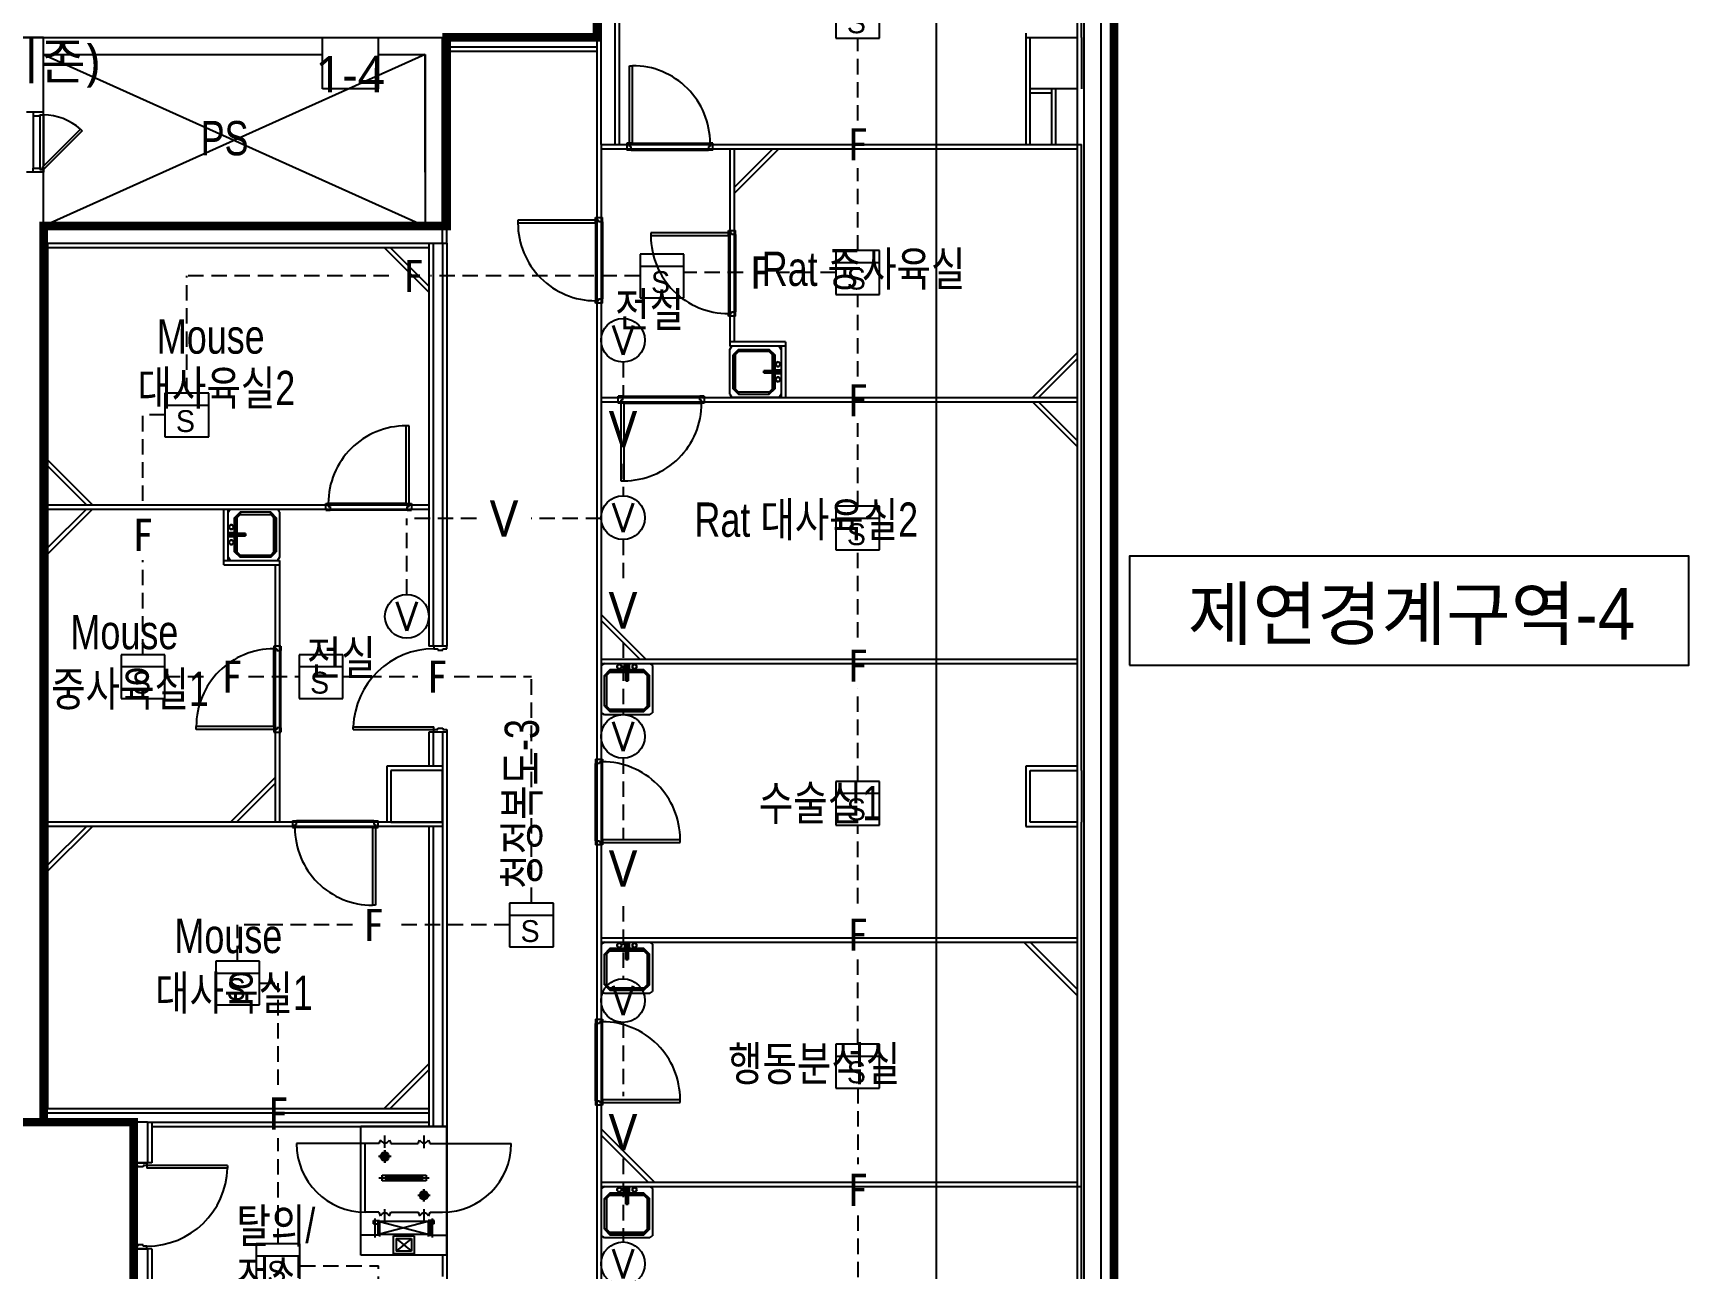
# Model space of a CAD drawing. Header units: millimetres. Extents: x 1710 to 94914, y 1329 to 63037.
# Drawn here: x 70659 to 89962, y 30083 to 44494 of the extents above; entities that cross this region are included whole.
import ezdxf
from ezdxf.enums import TextEntityAlignment as Align

# ---------------------------------------------------------------- set-up
doc = ezdxf.new("R2010")
doc.units = ezdxf.units.MM
doc.header["$LTSCALE"] = 120
doc.linetypes.add('HIDDENX2', pattern=[0.75, 0.5, -0.25])
for name, color, linetype in [('4구역', 131, 'Continuous'), ('6구역', 51, 'Continuous'), ('ARCH', 9, 'Continuous'), ('DET', 2, 'Continuous'), ('DET-S', 2, 'Continuous'), ('duct-si', 7, 'Continuous'), ('fire', 2, 'Continuous'), ('fire-l', 4, 'Continuous'), ('FIRE-NOTE', 7, 'Continuous'), ('STROBE', 1, 'Continuous'), ('동물실', 9, 'Continuous')]:
    doc.layers.add(name, color=color, linetype=linetype)
doc.styles.add('GHD', font='')
doc.styles.add('ghs', font='')
doc.styles.get("Standard").update_dxf_attribs({"font": 'SIMPLEX.shx'})
doc.styles.add('SUKWOO', font='malgun.ttf')
doc.styles.add('TT', font='')
doc.styles.add('돋움', font='')
doc.styles.get('GHD').set_extended_font_data('Dotum')
doc.styles.get('ghs').set_extended_font_data('Dotum')
doc.styles.get('TT').set_extended_font_data('Dotum')
doc.styles.get('돋움').set_extended_font_data('DotumChe')

# ---------------------------------------------------------------- blocks, each defined once
blk = doc.blocks.new('SINK')
at = {"layer": '동물실'}
for p, q in [((0, 262), (25, 300)), ((0, 262), (0, -262)), ((25, 300), (575, 300)), ((76, 198), (140, 262)), ((140, 262), (76, 198)), ((76, -198), (76, 198)), ((102, 198), (76, 198)), ((76, 198), (76, -198)), ((102, 198), (76, 198)), ((140, 236), (102, 198)), ((102, 198), (140, 236)), ((102, 198), (102, -198)), ((102, -198), (102, 198)), ((498, 262), (140, 262)), ((140, 262), (140, 236)), ((498, 262), (140, 262)), ((140, 236), (140, 262)), ((140, 236), (498, 236)), ((140, 236), (498, 236)), ((498, 262), (562, 198)), ((498, 236), (498, 262)), ((498, 262), (562, 198)), ((498, 236), (498, 262)), ((498, 236), (536, 198)), ((536, 198), (498, 236)), ((536, -198), (536, 198)), ((562, 198), (536, 198)), ((536, 198), (536, -198)), ((536, 198), (562, 198)), ((562, 198), (562, -198)), ((562, -198), (562, 198)), ((600, 262), (575, 300)), ((600, -262), (600, 262)), ((13, 89), (14, 96)), ((14, 96), (13, 89)), ((13, 89), (14, 96)), ((14, 96), (13, 89)), ((14, 82), (13, 89)), ((13, 89), (14, 82)), ((14, 82), (13, 89)), ((13, 89), (14, 82)), ((25, 13), (13, 25)), ((13, 25), (13, -25)), ((76, 25), (13, 25)), ((25, 13), (13, 25)), ((14, 96), (16, 102)), ((16, 102), (14, 96)), ((14, 96), (16, 102)), ((16, 102), (14, 96)), ((16, 76), (14, 82)), ((14, 82), (16, 76)), ((16, 76), (14, 82)), ((14, 82), (16, 76)), ((16, 102), (20, 107)), ((20, 107), (16, 102)), ((16, 102), (20, 107)), ((20, 107), (16, 102)), ((20, 71), (16, 76)), ((16, 76), (20, 71)), ((20, 71), (16, 76)), ((16, 76), (20, 71)), ((20, 107), (25, 111)), ((25, 111), (20, 107)), ((20, 107), (25, 111)), ((25, 111), (20, 107)), ((25, 67), (20, 71)), ((20, 71), (25, 67)), ((25, 67), (20, 71)), ((20, 71), (25, 67)), ((25, 111), (32, 114)), ((32, 114), (25, 111)), ((25, 111), (32, 114)), ((32, 114), (25, 111)), ((32, 64), (25, 67)), ((25, 67), (32, 64)), ((32, 64), (25, 67)), ((25, 67), (32, 64)), ((25, 13), (25, -13)), ((89, 13), (25, 13)), ((25, 13), (25, -13)), ((25, 13), (64, 13)), ((89, 13), (25, 13)), ((32, 114), (38, 115)), ((38, 115), (32, 114)), ((32, 114), (38, 115)), ((38, 115), (32, 114)), ((38, 64), (32, 64)), ((32, 64), (38, 64)), ((38, 64), (32, 64)), ((32, 64), (38, 64)), ((38, 115), (45, 114)), ((45, 114), (38, 115)), ((38, 115), (45, 114)), ((45, 114), (38, 115)), ((38, 64), (45, 64)), ((45, 64), (38, 64)), ((38, 64), (45, 64)), ((45, 64), (38, 64)), ((45, 114), (51, 111)), ((51, 111), (45, 114)), ((45, 114), (51, 111)), ((51, 111), (45, 114)), ((51, 67), (45, 64)), ((45, 64), (51, 67)), ((51, 67), (45, 64)), ((45, 64), (51, 67)), ((51, 111), (56, 107)), ((56, 107), (51, 111)), ((51, 111), (56, 107)), ((56, 107), (51, 111)), ((56, 71), (51, 67)), ((51, 67), (56, 71)), ((56, 71), (51, 67)), ((51, 67), (56, 71)), ((56, 107), (60, 102)), ((60, 102), (56, 107)), ((56, 107), (60, 102)), ((60, 102), (56, 107)), ((60, 76), (56, 71)), ((56, 71), (60, 76)), ((60, 76), (56, 71)), ((56, 71), (60, 76)), ((60, 102), (63, 96)), ((63, 96), (60, 102)), ((60, 102), (63, 96)), ((63, 96), (60, 102)), ((63, 82), (60, 76)), ((60, 76), (63, 82)), ((63, 82), (60, 76)), ((60, 76), (63, 82)), ((63, 96), (64, 89)), ((64, 89), (63, 96)), ((63, 96), (64, 89)), ((64, 89), (63, 96)), ((64, 89), (63, 82)), ((63, 82), (64, 89)), ((64, 89), (63, 82)), ((63, 82), (64, 89)), ((76, 25), (64, 13)), ((64, 13), (76, 25)), ((64, 13), (64, -13)), ((102, 13), (64, 13)), ((64, 13), (64, -13)), ((102, 13), (64, 13)), ((76, -25), (76, 25)), ((89, 13), (204, 13)), ((89, -13), (89, 13)), ((89, -13), (89, 13)), ((89, 13), (102, 13)), ((102, 13), (89, 13)), ((89, 13), (204, 13)), ((102, 13), (204, 13)), ((102, 13), (102, -13)), ((102, -13), (102, 13)), ((204, 13), (102, 13)), ((204, 13), (204, -13)), ((204, 13), (204, -13)), ((204, -13), (204, 13)), ((204, 13), (204, -13)), ((25, -13), (13, -25)), ((25, -13), (13, -25)), ((13, -25), (76, -25)), ((13, -89), (14, -82)), ((14, -82), (13, -89)), ((13, -89), (14, -82)), ((14, -82), (13, -89)), ((14, -96), (13, -89)), ((13, -89), (14, -96)), ((14, -96), (13, -89)), ((13, -89), (14, -96)), ((14, -82), (16, -76)), ((16, -76), (14, -82)), ((14, -82), (16, -76)), ((16, -76), (14, -82)), ((16, -102), (14, -96)), ((14, -96), (16, -102)), ((16, -102), (14, -96)), ((14, -96), (16, -102)), ((16, -76), (20, -71)), ((20, -71), (16, -76)), ((16, -76), (20, -71)), ((20, -71), (16, -76)), ((20, -107), (16, -102)), ((16, -102), (20, -107)), ((20, -107), (16, -102)), ((16, -102), (20, -107)), ((20, -71), (25, -67)), ((25, -67), (20, -71)), ((20, -71), (25, -67)), ((25, -67), (20, -71)), ((25, -111), (20, -107)), ((20, -107), (25, -111)), ((25, -111), (20, -107)), ((20, -107), (25, -111)), ((25, -13), (89, -13)), ((25, -13), (64, -13)), ((89, -13), (25, -13)), ((25, -67), (32, -64)), ((32, -64), (25, -67)), ((25, -67), (32, -64)), ((32, -64), (25, -67)), ((32, -114), (25, -111)), ((25, -111), (32, -114)), ((32, -114), (25, -111)), ((25, -111), (32, -114)), ((32, -64), (38, -64)), ((38, -64), (32, -64)), ((32, -64), (38, -64)), ((38, -64), (32, -64)), ((38, -115), (32, -114)), ((32, -114), (38, -115)), ((38, -115), (32, -114)), ((32, -114), (38, -115)), ((38, -64), (45, -64)), ((45, -64), (38, -64)), ((38, -64), (45, -64)), ((45, -64), (38, -64)), ((45, -114), (38, -115)), ((38, -115), (45, -114)), ((45, -114), (38, -115)), ((38, -115), (45, -114)), ((45, -64), (51, -67)), ((51, -67), (45, -64)), ((45, -64), (51, -67)), ((51, -67), (45, -64)), ((51, -111), (45, -114)), ((45, -114), (51, -111)), ((51, -111), (45, -114)), ((45, -114), (51, -111)), ((51, -67), (56, -71)), ((56, -71), (51, -67)), ((51, -67), (56, -71)), ((56, -71), (51, -67)), ((56, -107), (51, -111)), ((51, -111), (56, -107)), ((56, -107), (51, -111)), ((51, -111), (56, -107)), ((56, -71), (60, -76)), ((60, -76), (56, -71)), ((56, -71), (60, -76)), ((60, -76), (56, -71)), ((60, -102), (56, -107)), ((56, -107), (60, -102)), ((60, -102), (56, -107)), ((56, -107), (60, -102)), ((60, -76), (63, -82)), ((63, -82), (60, -76)), ((60, -76), (63, -82)), ((63, -82), (60, -76)), ((63, -96), (60, -102)), ((60, -102), (63, -96)), ((63, -96), (60, -102)), ((60, -102), (63, -96)), ((63, -82), (64, -89)), ((63, -82), (64, -89)), ((64, -89), (63, -82)), ((63, -82), (64, -89)), ((64, -89), (63, -96)), ((63, -96), (64, -89)), ((64, -89), (63, -96)), ((63, -96), (64, -89)), ((64, -13), (76, -25)), ((76, -25), (64, -13)), ((64, -13), (102, -13)), ((64, -13), (102, -13)), ((204, -13), (89, -13)), ((102, -13), (89, -13)), ((89, -13), (204, -13)), ((102, -13), (89, -13)), ((204, -13), (102, -13)), ((204, -13), (102, -13)), ((0, -262), (25, -300)), ((25, -300), (575, -300)), ((140, -262), (76, -198)), ((76, -198), (102, -198)), ((76, -198), (140, -262)), ((102, -198), (76, -198)), ((102, -198), (140, -236)), ((140, -236), (102, -198)), ((140, -236), (498, -236)), ((140, -262), (140, -236)), ((140, -236), (498, -236)), ((140, -262), (140, -236)), ((498, -262), (140, -262)), ((498, -262), (140, -262)), ((562, -198), (498, -262)), ((498, -236), (536, -198)), ((498, -262), (562, -198)), ((536, -198), (498, -236)), ((498, -236), (498, -262)), ((498, -236), (498, -262)), ((536, -198), (562, -198)), ((536, -198), (562, -198)), ((600, -262), (575, -300))]:
    blk.add_line(p, q, dxfattribs=at)
blk = doc.blocks.new('e-01')
at = {"layer": 'DET'}
for p, q in [((1.5, 1.5), (-1.5, 1.5)), ((-1.5, 1.5), (-1.5, -1.5)), ((1.5, -1.5), (1.5, 1.5)), ((1.5, 0.66), (-1.5, 0.66))]:
    blk.add_line(p, q, dxfattribs=at)
at = {"layer": 'DET-S'}
blk.add_line((-1.5, -1.5), (1.5, -1.5), dxfattribs=at)
at = {"layer": 'DET', "color": 1, "style": 'ghs'}
blk.add_text('S', height=1.5, dxfattribs=at).set_placement((-0.75, -1.17))
blk = doc.blocks.new('e-07')
at = {"layer": 'fire'}
blk.add_circle((0, 1.5), 1.5, dxfattribs=at)
at = {"layer": 'STROBE'}
blk.add_line((0, 3), (0, 2.99), dxfattribs=at)
at = {"layer": 'fire', "color": 1}
blk.add_text('V', height=2, dxfattribs=at).set_placement((0, 1.5), align=Align.MIDDLE)

msp = doc.modelspace()

# ---------------------------------------------------------------- linework, layer by layer
at = {"layer": '4구역', "linetype": 'Continuous', "const_width": 100, "elevation": 0}
msp.add_lwpolyline([(71831.3, 29294.2), (71831.3, 31794.2), (70781.3, 31794.2), (70781.4, 42244.3), (75481.3, 42244.3), (75481.3, 44444.2), (77231.3, 44444.2), (77231.3, 46188.7), (83261.3, 46185.5), (83261.3, 24554.2), (73231.3, 24554.2)], dxfattribs=at)
at = {"layer": '6구역', "linetype": 'Continuous', "const_width": 100, "elevation": 0}
msp.add_lwpolyline([(50928.6, 27153), (53956.4, 27051.3), (56193.4, 27186.9), (57667.4, 27375.3), (59631.3, 27751.8), (59631.3, 21444.2), (62781.3, 21444.2), (62781.3, 24501.6), (66881.3, 24501.6), (66881.3, 29294.2), (71831.3, 29294.2), (71831.3, 31794.2), (66581.3, 31794.2), (66581.3, 39394.2), (62781.3, 39394.2), (62781.3, 44444), (60281.3, 44444), (60281.3, 31994.2), (50381.3, 31994.2)], dxfattribs=at)
at = {"layer": 'ARCH', "color": 9}
for p, q in [((81189.9, 6503.9, 0), (81189.9, 52274.2, 0)), ((83111.3, 9094.1, 0), (83111.3, 52124.2, 0)), ((83261.3, 6503.9, 0), (83261.3, 52274.2, 0)), ((83261.3, 6503.9, 0), (83261.3, 52274.2, 0)), ((82911.3, 24554.2, 0), (82911.3, 51924.2, 0)), ((82831.3, 51244.2, 0), (82831.3, 43144.2, 0)), ((82881.3, 44444.2, 0), (82881.3, 51294.2, 0)), ((77231.3, 46294.2, 0), (77231.3, 44284.2, 0)), ((77281.3, 43194.2, 0), (77281.3, 46294.2, 0)), ((77441.3, 46294.2, 0), (77441.3, 43194.2, 0)), ((77491.3, 46134.2, 0), (77491.3, 43194.2, 0)), ((62431.3, 44444.1, 0), (72806.3, 44444.1, 0)), ((70781.3, 44444.2, 0), (65681.3, 44444.2, 0)), ((70781.3, 31794.2, 0), (70781.3, 44444.2, 0)), ((70781.3, 44444.1, 0), (74031.3, 44444.1, 0)), ((70781.3, 44444.1, 0), (74031.3, 44444.1, 0)), ((74031.3, 44444.2, 0), (74681.3, 44444.2, 0)), ((74031.3, 43844.2, 0), (74031.3, 44444.2, 0)), ((74031.3, 44444.2, 0), (74681.3, 44444.2, 0)), ((74031.3, 43844.2, 0), (74031.3, 44444.2, 0)), ((74681.3, 44444.2, 0), (75431.3, 44444.2, 0)), ((74681.3, 44444.2, 0), (75431.3, 44444.2, 0)), ((74681.3, 44444.2, 0), (74681.3, 43844.2, 0)), ((74681.3, 44444.2, 0), (74681.3, 43844.2, 0)), ((75431.3, 44444.2, 0), (75431.3, 44444.2, 0)), ((75431.3, 42044.2, 0), (75431.3, 44444.2, 0)), ((75481.3, 42044.2, 0), (75481.3, 44494.2, 0)), ((75481.3, 44444.2, 0), (77231.3, 44444.2, 0)), ((82231.3, 44494.2, 0), (82231.3, 43194.2, 0)), ((82231.3, 44444.2, 0), (82831.3, 44444.2, 0)), ((82281.3, 43194.2, 0), (82281.3, 44444.2, 0)), ((82281.3, 44444.2, 0), (82831.3, 44444.2, 0)), ((82281.3, 43844.2, 0), (82281.3, 44444.2, 0)), ((82281.3, 44444.2, 0), (82831.3, 44444.2, 0)), ((82281.3, 43844.2, 0), (82281.3, 44444.2, 0)), ((82881.3, 44444.2, 0), (82881.3, 43844.2, 0)), ((82881.3, 44444.2, 0), (82881.3, 43844.2, 0)), ((70781.3, 44244.1, 0), (74031.3, 44244.1, 0)), ((70781.3, 44244.1, 0), (74031.3, 44244.1, 0)), ((70781.4, 44244.2, 0), (75231.4, 42244.3, 0)), ((75231.5, 44244.2, 0), (70781.4, 42244.3, 0)), ((70781.4, 44244.2, 0), (75231.4, 42244.3, 0)), ((75231.5, 44244.2, 0), (70781.4, 42244.3, 0)), ((74681.3, 44244.2, 0), (75231.3, 44244.2, 0)), ((74681.3, 44244.2, 0), (75231.3, 44244.2, 0)), ((75231.2, 42872.9, 0), (75231.2, 44244.2, 0)), ((75231.2, 42872.9, 0), (75231.2, 44244.2, 0)), ((75231.3, 44244.2, 0), (75231.3, 42244.2, 0)), ((75481.3, 44334.2, 0), (77231.3, 44334.2, 0)), ((75481.3, 44284.2, 0), (77231.3, 44284.2, 0)), ((77231.3, 44284.2, 0), (77231.3, 27794.2, 0)), ((77610.7, 43209.2, 0), (77610.7, 44114.5, 0)), ((77610.7, 44114.5, 0), (77646, 44114.5, 0)), ((77646, 43209.2, 0), (77646, 44114.5, 0)), ((74681.3, 43844.2, 0), (74031.3, 43844.2, 0)), ((74681.3, 43844.2, 0), (74031.3, 43844.2, 0)), ((82831.3, 43844.2, 0), (82281.3, 43844.2, 0)), ((82831.3, 43844.2, 0), (82281.3, 43844.2, 0)), ((82581.3, 43844.2, 0), (82281.3, 43844.2, 0)), ((82531.3, 43844.2, 0), (82531.3, 43194.2, 0)), ((82581.3, 43194.2, 0), (82581.3, 43844.2, 0)), ((82531.3, 43794.2, 0), (82281.3, 43794.2, 0)), ((70781.2, 43572.9, 0), (70581.2, 43572.9, 0)), ((70781.3, 43572.9, 0), (70581.2, 43572.9, 0)), ((70781.3, 43572.9, 0), (70661.3, 43572.9, 0)), ((70661.3, 43572.9, 0), (70661.3, 43527.9, 0)), ((70781.3, 43572.9, 0), (70661.3, 43572.9, 0)), ((70661.3, 43572.9, 0), (70661.3, 43527.9, 0)), ((70661.3, 43527.9, 0), (70661.3, 42917.9, 0)), ((70661.3, 43527.9, 0), (70736.3, 43527.9, 0)), ((70661.3, 43527.9, 0), (70661.3, 42917.9, 0)), ((70661.3, 43527.9, 0), (70736.3, 43527.9, 0)), ((70736.3, 43527.9, 0), (70736.3, 43542.9, 0)), ((70736.3, 43542.9, 0), (70781.3, 43542.9, 0)), ((70736.3, 43527.9, 0), (70736.3, 43542.9, 0)), ((70736.3, 43542.9, 0), (70781.3, 43542.9, 0)), ((70736.3, 43527.9, 0), (70736.3, 42917.9, 0)), ((70736.3, 43527.9, 0), (70736.3, 42917.9, 0)), ((70781.3, 43542.9, 0), (70781.3, 43572.9, 0)), ((70781.3, 43542.9, 0), (70781.3, 43572.9, 0)), ((70781.3, 43542.9, 0), (70781.3, 42945.5, 0)), ((70781.3, 43542.9, 0), (70781.3, 42945.5, 0)), ((71210.7, 43375.8, 0), (70760, 42924.2, 0)), ((71210.7, 43375.8, 0), (70760, 42924.2, 0)), ((71232, 43354.6, 0), (70781.3, 42902.9, 0)), ((71232, 43354.6, 0), (70781.3, 42902.9, 0)), ((71210.7, 43375.8, 0), (71232, 43354.6, 0)), ((71210.7, 43375.8, 0), (71232, 43354.6, 0)), ((77281.3, 43194.2, 0), (77281.3, 27794.2, 0)), ((77281.3, 43194.2, 0), (82881.3, 43194.2, 0)), ((77281.3, 43144.2, 0), (82831.3, 43144.2, 0)), ((77610.7, 43209.2, 0), (77581.3, 43209.2, 0)), ((77581.3, 43209.2, 0), (77581.3, 43129.2, 0)), ((77581.3, 43194.2, 0), (77581.3, 43144.2, 0)), ((77581.3, 43194.2, 0), (77581.3, 43144.2, 0)), ((77631.2, 43129.2, 0), (77581.3, 43129.2, 0)), ((77610.7, 43173.3, 0), (77610.7, 43209.2, 0)), ((77646, 43209.2, 0), (77610.7, 43209.2, 0)), ((77631.2, 43173.3, 0), (77610.7, 43173.3, 0)), ((77631.2, 43129.2, 0), (77631.2, 43173.3, 0)), ((77631.2, 43129.2, 0), (78531.5, 43129.2, 0)), ((77646, 43209.2, 0), (78552, 43209.2, 0)), ((78531.5, 43173.3, 0), (78531.5, 43129.2, 0)), ((78552, 43173.3, 0), (78531.5, 43173.3, 0)), ((78552, 43173.3, 0), (78531.5, 43173.3, 0)), ((78581.3, 43129.2, 0), (78531.5, 43129.2, 0)), ((78552, 43209.2, 0), (78552, 43173.3, 0)), ((78581.3, 43209.2, 0), (78552, 43209.2, 0)), ((78581.3, 43129.2, 0), (78581.3, 43209.2, 0)), ((78581.3, 43144.2, 0), (78581.3, 43194.2, 0)), ((78781.3, 43144.2, 0), (78781.3, 40844.2, 0)), ((78831.3, 43144.2, 0), (78831.3, 40894.2, 0)), ((79281.3, 43144.2, 0), (78831.3, 42694.2, 0)), ((79352.1, 43144.2, 0), (78831.3, 42623.5, 0)), ((82831.3, 43144.2, 0), (82831.3, 35294.2, 0)), ((82881.3, 35894.2, 0), (82881.3, 43194.2, 0)), ((70781.2, 42872.9, 0), (70581.2, 42872.9, 0)), ((70781.3, 42872.9, 0), (70581.2, 42872.9, 0)), ((70661.3, 42872.9, 0), (70661.3, 42917.9, 0)), ((70661.3, 42917.9, 0), (70736.3, 42917.9, 0)), ((70661.3, 42872.9, 0), (70661.3, 42917.9, 0)), ((70661.3, 42917.9, 0), (70736.3, 42917.9, 0)), ((70781.3, 42872.9, 0), (70661.3, 42872.9, 0)), ((70781.3, 42872.9, 0), (70661.3, 42872.9, 0)), ((70736.3, 42917.9, 0), (70736.3, 42902.9, 0)), ((70736.3, 42917.9, 0), (70736.3, 42902.9, 0)), ((70736.3, 42902.9, 0), (70781.3, 42902.9, 0)), ((70736.3, 42902.9, 0), (70781.3, 42902.9, 0)), ((70781.3, 42902.9, 0), (70760, 42924.2, 0)), ((70781.3, 42902.9, 0), (70760, 42924.2, 0)), ((70781.3, 42902.9, 0), (70781.3, 42872.9, 0)), ((70781.3, 42902.9, 0), (70781.3, 42872.9, 0)), ((77216.3, 42314.8, 0), (76311.1, 42314.8, 0)), ((76311.1, 42314.8, 0), (76311.1, 42279.6, 0)), ((77216.3, 42279.6, 0), (76311.1, 42279.6, 0)), ((77216.3, 42314.8, 0), (77216.3, 42344.2, 0)), ((77216.3, 42344.2, 0), (77296.3, 42344.2, 0)), ((77252.2, 42314.8, 0), (77216.3, 42314.8, 0)), ((77216.3, 42279.6, 0), (77216.3, 42314.8, 0)), ((77216.3, 42279.6, 0), (77216.3, 41373.6, 0)), ((77231.3, 42344.2, 0), (77281.3, 42344.2, 0)), ((77231.3, 42344.2, 0), (77281.3, 42344.2, 0)), ((77252.2, 42294.3, 0), (77252.2, 42314.8, 0)), ((77296.3, 42294.3, 0), (77252.2, 42294.3, 0)), ((77296.3, 42294.3, 0), (77296.3, 42344.2, 0)), ((77296.3, 42294.3, 0), (77296.3, 41394.1, 0)), ((70781.3, 42244.2, 0), (75231.3, 42244.2, 0)), ((70781.3, 42244.2, 0), (75231.3, 42244.2, 0)), ((78766.3, 42164.8, 0), (77861.1, 42164.8, 0)), ((77861.1, 42164.8, 0), (77861.1, 42129.6, 0)), ((78766.3, 42129.6, 0), (77861.1, 42129.6, 0)), ((78766.3, 42164.8, 0), (78766.3, 42194.2, 0)), ((78766.3, 42194.2, 0), (78846.3, 42194.2, 0)), ((78802.2, 42164.8, 0), (78766.3, 42164.8, 0)), ((78766.3, 42129.6, 0), (78766.3, 42164.8, 0)), ((78766.3, 42129.6, 0), (78766.3, 41223.6, 0)), ((78781.3, 42194.2, 0), (78831.3, 42194.2, 0)), ((78781.3, 42194.2, 0), (78831.3, 42194.2, 0)), ((78802.2, 42144.3, 0), (78802.2, 42164.8, 0)), ((78846.3, 42144.3, 0), (78802.2, 42144.3, 0)), ((78846.3, 42144.3, 0), (78846.3, 42194.2, 0)), ((78846.3, 42144.3, 0), (78846.3, 41244.1, 0)), ((70781.3, 42044.2, 0), (75431.3, 42044.2, 0)), ((70781.3, 42044.2, 0), (75431.3, 42044.2, 0)), ((70781.3, 31794.2, 0), (70781.3, 42044.2, 0)), ((70831.3, 31954.2, 0), (70831.3, 42044.2, 0)), ((70831.3, 42044.2, 0), (75431.3, 42044.2, 0)), ((70831.3, 41994.2, 0), (75271.3, 41994.2, 0)), ((74750.6, 41994.2, 0), (75271.3, 41473.5, 0)), ((74821.3, 41994.2, 0), (75271.3, 41544.2, 0)), ((75271.3, 42044.2, 0), (75271.3, 37344.2, 0)), ((75271.3, 42044.2, 0), (75481.3, 42044.2, 0)), ((75321.3, 42044.2, 0), (75321.3, 37344.2, 0)), ((75431.3, 42044.2, 0), (75431.3, 37344.2, 0)), ((75481.3, 42044.2, 0), (75481.3, 37344.2, 0)), ((77216.3, 41373.6, 0), (77252.2, 41373.6, 0)), ((77216.3, 41344.2, 0), (77216.3, 41373.6, 0)), ((77296.3, 41344.2, 0), (77216.3, 41344.2, 0)), ((77281.3, 41344.2, 0), (77231.3, 41344.2, 0)), ((77252.2, 41394.1, 0), (77296.3, 41394.1, 0)), ((77252.2, 41373.6, 0), (77252.2, 41394.1, 0)), ((77252.2, 41373.6, 0), (77252.2, 41394.1, 0)), ((77296.3, 41344.2, 0), (77296.3, 41394.1, 0)), ((78766.3, 41223.6, 0), (78802.2, 41223.6, 0)), ((78766.3, 41194.2, 0), (78766.3, 41223.6, 0)), ((78846.3, 41194.2, 0), (78766.3, 41194.2, 0)), ((78831.3, 41194.2, 0), (78781.3, 41194.2, 0)), ((78802.2, 41244.1, 0), (78846.3, 41244.1, 0)), ((78802.2, 41223.6, 0), (78802.2, 41244.1, 0)), ((78802.2, 41223.6, 0), (78802.2, 41244.1, 0)), ((78846.3, 41194.2, 0), (78846.3, 41244.1, 0)), ((79431.3, 40894.2, 0), (78781.3, 40894.2, 0)), ((79431.3, 40844.2, 0), (78781.3, 40844.2, 0)), ((79381.3, 40844.2, 0), (79381.3, 40244.2, 0)), ((79431.3, 40894.2, 0), (79431.3, 40244.2, 0)), ((82310.6, 40244.2, 0), (82831.3, 40764.9, 0)), ((82381.3, 40244.2, 0), (82831.3, 40694.2, 0)), ((77281.3, 40244.2, 0), (82831.3, 40244.2, 0)), ((77281.3, 40194.2, 0), (82831.3, 40194.2, 0)), ((77481.3, 40179.2, 0), (77481.3, 40259.2, 0)), ((77531.2, 40259.2, 0), (77481.3, 40259.2, 0)), ((77481.3, 40194.2, 0), (77481.3, 40244.2, 0)), ((77481.3, 40194.2, 0), (77481.3, 40244.2, 0)), ((77510.7, 40179.2, 0), (77481.3, 40179.2, 0)), ((77510.7, 40215.1, 0), (77510.7, 40179.2, 0)), ((77531.2, 40215.1, 0), (77510.7, 40215.1, 0)), ((77510.7, 40179.2, 0), (77510.7, 39274, 0)), ((77546, 40179.2, 0), (77510.7, 40179.2, 0)), ((77531.2, 40259.2, 0), (77531.2, 40215.1, 0)), ((77531.2, 40259.2, 0), (78431.5, 40259.2, 0)), ((77546, 40179.2, 0), (77546, 39274, 0)), ((77546, 40179.2, 0), (78452, 40179.2, 0)), ((78431.5, 40215.1, 0), (78431.5, 40259.2, 0)), ((78481.3, 40259.2, 0), (78431.5, 40259.2, 0)), ((78452, 40215.1, 0), (78431.5, 40215.1, 0)), ((78452, 40215.1, 0), (78431.5, 40215.1, 0)), ((78452, 40179.2, 0), (78452, 40215.1, 0)), ((78481.3, 40179.2, 0), (78452, 40179.2, 0)), ((78481.3, 40259.2, 0), (78481.3, 40179.2, 0)), ((78481.3, 40244.2, 0), (78481.3, 40194.2, 0)), ((82310.6, 40194.2, 0), (82831.3, 39673.5, 0)), ((82381.3, 40194.2, 0), (82831.3, 39744.2, 0)), ((75006.7, 39009.2, 0), (75006.7, 39914.5, 0)), ((75042, 39914.5, 0), (75006.7, 39914.5, 0)), ((75042, 39009.2, 0), (75042, 39914.5, 0)), ((71352.1, 38994.2, 0), (70831.3, 39514.9, 0)), ((71281.3, 38994.2, 0), (70831.3, 39444.2, 0)), ((77510.7, 39274, 0), (77546, 39274, 0)), ((70831.3, 38994.2, 0), (75271.3, 38994.2, 0)), ((74071.3, 39009.2, 0), (74100.7, 39009.2, 0)), ((74071.3, 38929.2, 0), (74071.3, 39009.2, 0)), ((74071.3, 38944.2, 0), (74071.3, 38994.2, 0)), ((74100.7, 39009.2, 0), (74100.7, 38973.3, 0)), ((75006.7, 39009.2, 0), (74100.7, 39009.2, 0)), ((75006.7, 39009.2, 0), (75042, 39009.2, 0)), ((75042, 39009.2, 0), (75071.3, 39009.2, 0)), ((75042, 38973.3, 0), (75042, 39009.2, 0)), ((75071.3, 39009.2, 0), (75071.3, 38929.2, 0)), ((75071.3, 38994.2, 0), (75071.3, 38944.2, 0)), ((75071.3, 38994.2, 0), (75071.3, 38944.2, 0)), ((70831.3, 38944.2, 0), (75271.3, 38944.2, 0)), ((71281.3, 38944.2, 0), (70831.3, 38494.2, 0)), ((71352.1, 38944.2, 0), (70831.3, 38423.5, 0)), ((72881.3, 38294.2, 0), (72881.3, 38944.2, 0)), ((72931.3, 38344.2, 0), (72931.3, 38944.2, 0)), ((74071.3, 38929.2, 0), (74121.2, 38929.2, 0)), ((74100.7, 38973.3, 0), (74121.2, 38973.3, 0)), ((74100.7, 38973.3, 0), (74121.2, 38973.3, 0)), ((74121.2, 38973.3, 0), (74121.2, 38929.2, 0)), ((75021.5, 38929.2, 0), (74121.2, 38929.2, 0)), ((75021.5, 38973.3, 0), (75042, 38973.3, 0)), ((75021.5, 38929.2, 0), (75021.5, 38973.3, 0)), ((75021.5, 38929.2, 0), (75071.3, 38929.2, 0)), ((72881.3, 38344.2, 0), (73531.3, 38344.2, 0)), ((72881.3, 38294.2, 0), (73531.3, 38294.2, 0)), ((73481.3, 38294.2, 0), (73481.3, 35294.2, 0)), ((73531.3, 38344.2, 0), (73531.3, 35294.2, 0)), ((77802.1, 37194.2, 0), (77281.3, 37714.9, 0)), ((77731.3, 37194.2, 0), (77281.3, 37644.2, 0)), ((73466.3, 37344.2, 0), (73466.3, 37314.8, 0)), ((73546.3, 37344.2, 0), (73466.3, 37344.2, 0)), ((73466.3, 37314.8, 0), (73502.2, 37314.8, 0)), ((73466.3, 36408.8, 0), (73466.3, 37314.8, 0)), ((73531.3, 37344.2, 0), (73481.3, 37344.2, 0)), ((73502.2, 37314.8, 0), (73502.2, 37294.3, 0)), ((73502.2, 37314.8, 0), (73502.2, 37294.3, 0)), ((73502.2, 37294.3, 0), (73546.3, 37294.3, 0)), ((73546.3, 37344.2, 0), (73546.3, 37294.3, 0)), ((73546.3, 36394.1, 0), (73546.3, 37294.3, 0)), ((75481.3, 37344.2, 0), (75271.3, 37344.2, 0)), ((75481.3, 37344.2, 0), (75326.3, 37344.2, 0)), ((75331.3, 37344.2, 0), (75331.3, 37314.2, 0)), ((75331.3, 37314.2, 0), (75376.3, 37314.2, 0)), ((75376.3, 37314.2, 0), (75376.3, 37299.2, 0)), ((75376.3, 37299.2, 0), (75436.3, 37299.2, 0)), ((75436.3, 37299.2, 0), (75436.3, 37314.2, 0)), ((75436.3, 37314.2, 0), (75481.3, 37314.2, 0)), ((75481.3, 37314.2, 0), (75481.3, 37344.2, 0)), ((77281.3, 37194.2, 0), (82831.3, 37194.2, 0)), ((77281.3, 37144.2, 0), (82831.3, 37144.2, 0)), ((73466.3, 36408.8, 0), (72561.1, 36408.8, 0)), ((72561.1, 36373.6, 0), (72561.1, 36408.8, 0)), ((73466.3, 36373.6, 0), (72561.1, 36373.6, 0)), ((73466.3, 36408.8, 0), (73466.3, 36373.6, 0)), ((73466.3, 36373.6, 0), (73466.3, 36344.2, 0)), ((73502.2, 36373.6, 0), (73466.3, 36373.6, 0)), ((73466.3, 36344.2, 0), (73546.3, 36344.2, 0)), ((73481.3, 36344.2, 0), (73531.3, 36344.2, 0)), ((73481.3, 36344.2, 0), (73531.3, 36344.2, 0)), ((73502.2, 36394.1, 0), (73502.2, 36373.6, 0)), ((73546.3, 36394.1, 0), (73502.2, 36394.1, 0)), ((73546.3, 36394.1, 0), (73546.3, 36344.2, 0)), ((74391.3, 36404.2, 0), (75331.3, 36404.2, 0)), ((74391.3, 36374.2, 0), (74391.3, 36404.2, 0)), ((74391.3, 36374.2, 0), (75331.3, 36374.2, 0)), ((75271.3, 36344.2, 0), (75271.3, 35944.2, 0)), ((75481.3, 36344.2, 0), (75271.3, 36344.2, 0)), ((75321.3, 36344.2, 0), (75321.3, 35944.2, 0)), ((75486.3, 36344.2, 0), (75326.3, 36344.2, 0)), ((75331.3, 36374.2, 0), (75331.3, 36404.2, 0)), ((75331.3, 36344.2, 0), (75331.3, 36374.2, 0)), ((75331.3, 36374.2, 0), (75376.3, 36374.2, 0)), ((75376.3, 36374.2, 0), (75376.3, 36389.2, 0)), ((75376.3, 36389.2, 0), (75436.3, 36389.2, 0)), ((75431.3, 36344.2, 0), (75431.3, 31744.2, 0)), ((75436.3, 36389.2, 0), (75436.3, 36374.2, 0)), ((75436.3, 36374.2, 0), (75481.3, 36374.2, 0)), ((75481.3, 36374.2, 0), (75481.3, 36344.2, 0)), ((75481.3, 36344.2, 0), (75481.3, 31744.2, 0)), ((75431.3, 35944.2, 0), (74781.3, 35944.2, 0)), ((74781.3, 35944.2, 0), (74781.3, 35294.2, 0)), ((77216.3, 36026.6, 0), (77296.3, 36026.6, 0)), ((77216.3, 36026.6, 0), (77216.3, 35976.7, 0)), ((77260.5, 35976.7, 0), (77216.3, 35976.7, 0)), ((77216.3, 35076.5, 0), (77216.3, 35976.7, 0)), ((77231.3, 36026.6, 0), (77281.3, 36026.6, 0)), ((77260.5, 35997.2, 0), (77260.5, 35976.7, 0)), ((77296.3, 35997.2, 0), (77260.5, 35997.2, 0)), ((77260.5, 35997.2, 0), (77260.5, 35976.7, 0)), ((77296.3, 36026.6, 0), (77296.3, 35997.2, 0)), ((77296.3, 35091.2, 0), (77296.3, 35997.2, 0)), ((82831.3, 35944.2, 0), (82231.3, 35944.2, 0)), ((82231.3, 35944.2, 0), (82231.3, 35244.2, 0)), ((72960.6, 35294.2, 0), (73481.3, 35814.9, 0)), ((73031.3, 35294.2, 0), (73481.3, 35744.2, 0)), ((75431.3, 35894.2, 0), (74831.3, 35894.2, 0)), ((74831.3, 35894.2, 0), (74831.3, 35294.2, 0)), ((75431.3, 35894.2, 0), (74831.3, 35894.2, 0)), ((74831.3, 35894.2, 0), (74831.3, 35294.2, 0)), ((75431.3, 35894.2, 0), (75431.3, 35294.2, 0)), ((75431.3, 35294.2, 0), (75431.3, 35894.2, 0)), ((82281.3, 35894.2, 0), (82831.3, 35894.2, 0)), ((82281.3, 35294.2, 0), (82281.3, 35894.2, 0)), ((82281.3, 35894.2, 0), (82831.3, 35894.2, 0)), ((82281.3, 35294.2, 0), (82281.3, 35894.2, 0)), ((82281.3, 35894.2, 0), (82831.3, 35894.2, 0)), ((82281.3, 35294.2, 0), (82281.3, 35894.2, 0)), ((82881.3, 35894.2, 0), (82881.3, 35294.2, 0)), ((82881.3, 35894.2, 0), (82881.3, 35294.2, 0)), ((75431.3, 35294.2, 0), (70831.3, 35294.2, 0)), ((75431.3, 35244.2, 0), (70831.3, 35244.2, 0)), ((71281.3, 35244.2, 0), (70831.3, 34794.2, 0)), ((71352.1, 35244.2, 0), (70831.3, 34723.4, 0)), ((73681.3, 35309.2, 0), (73681.3, 35229.2, 0)), ((73681.3, 35309.2, 0), (73731.2, 35309.2, 0)), ((73681.3, 35294.2, 0), (73681.3, 35244.2, 0)), ((73681.3, 35229.2, 0), (73710.7, 35229.2, 0)), ((73710.7, 35265, 0), (73731.2, 35265, 0)), ((73710.7, 35229.2, 0), (73710.7, 35265, 0)), ((73710.7, 35265, 0), (73731.2, 35265, 0)), ((74616.7, 35229.2, 0), (73710.7, 35229.2, 0)), ((73731.2, 35265, 0), (73731.2, 35309.2, 0)), ((74631.5, 35309.2, 0), (73731.2, 35309.2, 0)), ((74616.7, 35229.2, 0), (74616.7, 34323.9, 0)), ((74616.7, 35229.2, 0), (74652, 35229.2, 0)), ((74631.5, 35309.2, 0), (74631.5, 35265, 0)), ((74631.5, 35309.2, 0), (74681.3, 35309.2, 0)), ((74631.5, 35265, 0), (74652, 35265, 0)), ((74652, 35265, 0), (74652, 35229.2, 0)), ((74652, 35229.2, 0), (74681.3, 35229.2, 0)), ((74652, 35229.2, 0), (74652, 34323.9, 0)), ((74681.3, 35229.2, 0), (74681.3, 35309.2, 0)), ((74681.3, 35244.2, 0), (74681.3, 35294.2, 0)), ((74681.3, 35244.2, 0), (74681.3, 35294.2, 0)), ((74831.3, 35294.2, 0), (75431.3, 35294.2, 0)), ((75271.3, 35244.2, 0), (75271.3, 31744.2, 0)), ((75321.3, 35244.2, 0), (75321.3, 31744.2, 0)), ((82231.3, 35244.2, 0), (82831.3, 35244.2, 0)), ((82831.3, 35294.2, 0), (82281.3, 35294.2, 0)), ((82831.3, 35294.2, 0), (82281.3, 35294.2, 0)), ((82831.3, 35294.2, 0), (82281.3, 35294.2, 0)), ((82831.3, 35294.2, 0), (82831.3, 28694.2, 0)), ((82881.3, 29294.2, 0), (82881.3, 35294.2, 0)), ((77216.3, 35076.5, 0), (77260.5, 35076.5, 0)), ((77216.3, 35076.5, 0), (77216.3, 35026.6, 0)), ((77296.3, 35026.6, 0), (77216.3, 35026.6, 0)), ((77281.3, 35026.6, 0), (77231.3, 35026.6, 0)), ((77281.3, 35026.6, 0), (77231.3, 35026.6, 0)), ((77260.5, 35076.5, 0), (77260.5, 35056, 0)), ((77260.5, 35056, 0), (77296.3, 35056, 0)), ((77296.3, 35091.2, 0), (78201.6, 35091.2, 0)), ((77296.3, 35091.2, 0), (77296.3, 35056, 0)), ((77296.3, 35056, 0), (77296.3, 35026.6, 0)), ((77296.3, 35056, 0), (78201.6, 35056, 0)), ((78201.6, 35056, 0), (78201.6, 35091.2, 0)), ((74652, 34323.9, 0), (74616.7, 34323.9, 0)), ((77281.3, 33944.2, 0), (82831.3, 33944.2, 0)), ((77281.3, 33894.2, 0), (82831.3, 33894.2, 0)), ((82210.6, 33894.2, 0), (82831.3, 33273.5, 0)), ((82281.3, 33894.2, 0), (82831.3, 33344.2, 0)), ((77216.3, 32994.2, 0), (77296.3, 32994.2, 0)), ((77216.3, 32994.2, 0), (77216.3, 32944.3, 0)), ((77260.5, 32944.3, 0), (77216.3, 32944.3, 0)), ((77216.3, 32044.1, 0), (77216.3, 32944.3, 0)), ((77231.3, 32994.2, 0), (77281.3, 32994.2, 0)), ((77260.5, 32964.8, 0), (77260.5, 32944.3, 0)), ((77296.3, 32964.8, 0), (77260.5, 32964.8, 0)), ((77260.5, 32964.8, 0), (77260.5, 32944.3, 0)), ((77296.3, 32994.2, 0), (77296.3, 32964.8, 0)), ((77296.3, 32058.8, 0), (77296.3, 32964.8, 0)), ((74750.6, 31954.2, 0), (75271.3, 32474.9, 0)), ((74821.3, 31954.2, 0), (75271.3, 32404.2, 0)), ((77216.3, 32044.1, 0), (77260.5, 32044.1, 0)), ((77216.3, 32044.1, 0), (77216.3, 31994.2, 0)), ((77260.5, 32044.1, 0), (77260.5, 32023.6, 0)), ((77296.3, 32058.8, 0), (78201.6, 32058.8, 0)), ((77296.3, 32058.8, 0), (77296.3, 32023.6, 0)), ((78201.6, 32023.6, 0), (78201.6, 32058.8, 0)), ((70781.3, 31954.2, 0), (75271.3, 31954.2, 0)), ((70781.3, 31904.2, 0), (72041.3, 31904.2, 0)), ((70781.3, 31904.2, 0), (70781.3, 31794.2, 0)), ((72041.3, 31904.2, 0), (75271.3, 31904.2, 0)), ((77296.3, 31994.2, 0), (77216.3, 31994.2, 0)), ((77281.3, 31994.2, 0), (77231.3, 31994.2, 0)), ((77281.3, 31994.2, 0), (77231.3, 31994.2, 0)), ((77260.5, 32023.6, 0), (77296.3, 32023.6, 0)), ((77296.3, 32023.6, 0), (77296.3, 31994.2, 0)), ((77296.3, 32023.6, 0), (78201.6, 32023.6, 0)), ((70781.3, 31794.2, 0), (65281.3, 31794.2, 0)), ((71991.3, 31794.2, 0), (70781.3, 31794.2, 0)), ((71831.3, 31794.2, 0), (71831.3, 31319.2, 0)), ((71991.3, 31794.2, 0), (71991.3, 31319.2, 0)), ((71991.3, 31794.2, 0), (75271.3, 31794.2, 0)), ((72041.3, 31794.2, 0), (72041.3, 31319.2, 0)), ((72041.3, 31744.2, 0), (75481.3, 31744.2, 0)), ((74481.3, 30244.2, 0), (74481.3, 31744.2, 0)), ((75481.3, 31744.2, 0), (74481.3, 31744.2, 0)), ((74481.3, 30511.5, 0), (74481.3, 31744.2, 0)), ((75481.3, 30244.2, 0), (75481.3, 31744.2, 0)), ((75481.3, 31744.2, 0), (75481.3, 26694.2, 0)), ((77902.1, 31094.2, 0), (77281.3, 31714.9, 0)), ((74530.9, 31544.2, 0), (73730.9, 31544.2, 0)), ((74530.9, 30744.2, 0), (74530.9, 31544.2, 0)), ((74692.9, 31544.2, 0), (74530.9, 31544.2, 0)), ((74758.9, 31493.5, 0), (74758.9, 31639.2, 0)), ((74758.9, 31321.4, 0), (74758.9, 31467.2, 0)), ((74758.9, 31467.2, 0), (74758.9, 31321.4, 0)), ((74829.2, 31544.2, 0), (75148.2, 31544.2, 0)), ((75215.6, 31638.3, 0), (75215.6, 31492.6, 0)), ((75284.4, 31544.2, 0), (75431.2, 31544.2, 0)), ((75431.8, 31544.2, 0), (76231.8, 31544.2, 0)), ((77831.3, 31094.2, 0), (77281.3, 31644.2, 0)), ((71991.3, 31319.2, 0), (71831.3, 31319.2, 0)), ((71836.3, 31319.2, 0), (71986.3, 31319.2, 0)), ((71836.3, 31289.2, 0), (71836.3, 31319.2, 0)), ((71836.3, 31319.2, 0), (71986.3, 31319.2, 0)), ((71836.3, 31289.2, 0), (71836.3, 31319.2, 0)), ((71881.3, 31289.2, 0), (71836.3, 31289.2, 0)), ((71881.3, 31289.2, 0), (71836.3, 31289.2, 0)), ((71881.3, 31274.2, 0), (71881.3, 31289.2, 0)), ((71881.3, 31274.2, 0), (71881.3, 31289.2, 0)), ((71941.3, 31274.2, 0), (71881.3, 31274.2, 0)), ((71941.3, 31274.2, 0), (71881.3, 31274.2, 0)), ((71986.3, 31289.2, 0), (71941.3, 31289.2, 0)), ((71941.3, 31289.2, 0), (71941.3, 31274.2, 0)), ((71986.3, 31289.2, 0), (71941.3, 31289.2, 0)), ((71941.3, 31289.2, 0), (71941.3, 31274.2, 0)), ((71986.3, 31319.2, 0), (71986.3, 31289.2, 0)), ((71986.3, 31319.2, 0), (71986.3, 31289.2, 0)), ((72926.3, 31289.2, 0), (71986.3, 31289.2, 0)), ((71986.3, 31289.2, 0), (71986.3, 31259.2, 0)), ((72926.3, 31289.2, 0), (71986.3, 31289.2, 0)), ((71986.3, 31289.2, 0), (71986.3, 31259.2, 0)), ((72041.3, 31319.2, 0), (71991.3, 31319.2, 0)), ((72926.3, 31289.2, 0), (72926.3, 31259.2, 0)), ((72926.3, 31289.2, 0), (72926.3, 31259.2, 0)), ((74831.7, 31394.3, 0), (74686, 31394.3, 0)), ((72926.3, 31259.2, 0), (71986.3, 31259.2, 0)), ((72926.3, 31259.2, 0), (71986.3, 31259.2, 0)), ((74690.8, 31144.2, 0), (75277.7, 31144.2, 0)), ((74728.1, 31176.9, 0), (75240.3, 31176.9, 0)), ((74728.1, 31111.5, 0), (74728.1, 31176.9, 0)), ((75240.3, 31111.5, 0), (74728.1, 31111.5, 0)), ((74773.7, 31111.5, 0), (74773.7, 31176.9, 0)), ((74785.1, 31165.5, 0), (75183.4, 31165.5, 0)), ((74785.1, 31122.9, 0), (74785.1, 31165.5, 0)), ((75183.4, 31122.9, 0), (74785.1, 31122.9, 0)), ((75183.4, 31165.5, 0), (75183.4, 31122.9, 0)), ((75194.8, 31176.9, 0), (75194.8, 31111.5, 0)), ((75240.3, 31176.9, 0), (75240.3, 31111.5, 0)), ((77281.3, 31094.2, 0), (82831.3, 31094.2, 0)), ((75288.5, 30940.9, 0), (75142.7, 30940.9, 0)), ((75215.6, 31013.8, 0), (75215.6, 30868, 0)), ((75215.6, 30868, 0), (75215.6, 31013.8, 0)), ((77281.3, 31044.2, 0), (82881.3, 31044.2, 0)), ((74691.4, 30744.2, 0), (74530.9, 30744.2, 0)), ((74758.9, 30634.2, 0), (74758.9, 30779.9, 0)), ((74827.7, 30744.2, 0), (75150.2, 30744.2, 0)), ((75215.6, 30780.2, 0), (75215.6, 30634.5, 0)), ((75286.4, 30744.2, 0), (75431.2, 30744.2, 0)), ((74626.3, 30609.2, 0), (74626.3, 30647, 0)), ((74626.3, 30647, 0), (74697.8, 30647, 0)), ((74626.3, 30609.2, 0), (74666.3, 30609.2, 0)), ((74646.3, 30449, 0), (74646.3, 30671.3, 0)), ((74666.3, 30595.8, 0), (74666.3, 30609.2, 0)), ((75286.3, 30637, 0), (74676.3, 30637, 0)), ((74676.3, 30637, 0), (74676.3, 30487, 0)), ((74696.3, 30637, 0), (75266.3, 30487, 0)), ((75266.3, 30637, 0), (74696.3, 30487, 0)), ((74696.3, 30637, 0), (74696.3, 30487, 0)), ((75336.3, 30647, 0), (75264.9, 30647, 0)), ((75266.3, 30637, 0), (75266.3, 30487, 0)), ((75286.3, 30637, 0), (75286.3, 30487, 0)), ((75336.3, 30609.2, 0), (75296.3, 30609.2, 0)), ((75296.3, 30595.8, 0), (75296.3, 30609.2, 0)), ((75316.3, 30449, 0), (75316.3, 30671.3, 0)), ((75336.3, 30609.2, 0), (75336.3, 30647, 0)), ((71831.3, 30319.2, 0), (71831.3, 29294.2, 0)), ((71991.3, 30319.2, 0), (71831.3, 30319.2, 0)), ((71881.3, 30349.2, 0), (71836.3, 30349.2, 0)), ((71836.3, 30349.2, 0), (71836.3, 30319.2, 0)), ((71881.3, 30349.2, 0), (71836.3, 30349.2, 0)), ((71836.3, 30349.2, 0), (71836.3, 30319.2, 0)), ((71836.3, 30319.2, 0), (71986.3, 30319.2, 0)), ((71836.3, 30319.2, 0), (71986.3, 30319.2, 0)), ((71941.3, 30364.2, 0), (71881.3, 30364.2, 0)), ((71881.3, 30364.2, 0), (71881.3, 30349.2, 0)), ((71941.3, 30364.2, 0), (71881.3, 30364.2, 0)), ((71881.3, 30364.2, 0), (71881.3, 30349.2, 0)), ((71941.3, 30349.2, 0), (71941.3, 30364.2, 0)), ((71941.3, 30349.2, 0), (71941.3, 30364.2, 0)), ((71986.3, 30349.2, 0), (71941.3, 30349.2, 0)), ((71986.3, 30349.2, 0), (71941.3, 30349.2, 0)), ((71986.3, 30319.2, 0), (71986.3, 30349.2, 0)), ((71986.3, 30319.2, 0), (71986.3, 30349.2, 0)), ((71991.3, 30319.2, 0), (71991.3, 29134.2, 0)), ((72041.3, 30319.2, 0), (71991.3, 30319.2, 0)), ((72041.3, 30319.2, 0), (72041.3, 29084.2, 0)), ((74697.8, 30477, 0), (74481.3, 30477, 0)), ((74676.3, 30487, 0), (75286.3, 30487, 0)), ((74697.8, 30477, 0), (74697.8, 30462, 0)), ((74861.3, 30258.3, 0), (74861.3, 30469.2, 0)), ((74861.3, 30469.2, 0), (75101.3, 30469.2, 0)), ((74891.3, 30439.2, 0), (74891.3, 30288.3, 0)), ((74891.3, 30439.2, 0), (75071.3, 30288.3, 0)), ((75071.3, 30439.2, 0), (74891.3, 30288.3, 0)), ((74891.3, 30439.2, 0), (75071.3, 30439.2, 0)), ((75071.3, 30439.2, 0), (75071.3, 30288.3, 0)), ((75101.3, 30469.2, 0), (75101.3, 30258.3, 0)), ((75264.9, 30477, 0), (75481.3, 30477, 0)), ((75264.9, 30477, 0), (75264.9, 30462, 0)), ((75481.3, 30244.2, 0), (74481.3, 30244.2, 0)), ((75101.3, 30258.3, 0), (74861.3, 30258.3, 0)), ((75071.3, 30288.3, 0), (74891.3, 30288.3, 0)), ((75431.3, 30244.2, 0), (75431.3, 29994.2, 0))]:
    msp.add_line(p, q, dxfattribs=at)
for centre, radius in [((74758.9, 31394.3, 0), 49), ((74758.9, 31394.3, 0), 34.2), ((74758.9, 31394.3, 0), 22.4), ((75215.6, 30940.9, 0), 49), ((75215.6, 30940.9, 0), 34.2), ((75215.6, 30940.9, 0), 22.4)]:
    msp.add_circle(centre, radius, dxfattribs=at)
for centre, radius, start, end in [((77647.3, 43209.8, 0), 904.7, 359.96385, 90.08492), ((70761.9, 42857.6, 0), 685.6, 49.10422, 88.37314), ((70761.9, 42857.6, 0), 685.6, 49.10422, 88.37314), ((77215.8, 42278.3, 0), 904.7, 179.91508, 270.03615), ((78765.8, 42128.3, 0), 904.7, 179.91508, 270.03615), ((77547.3, 40178.6, 0), 904.7, 269.91508, 0.03615), ((75005.4, 39009.8, 0), 904.7, 89.91508, 180.03615), ((73465.8, 36410.2, 0), 904.7, 89.96385, 180.08492), ((75331.3, 36374.2, 0), 940, 90, 178.1729), ((77296.9, 35092.5, 0), 904.7, 359.91508, 90.03615), ((74615.4, 35228.6, 0), 904.7, 179.96385, 270.08492), ((77296.9, 32060.2, 0), 904.7, 359.91508, 90.03615), ((74530.9, 31544.2, 0), 800, 180, 270), ((74761.1, 31540, 0), 68.3, 139.39988, 176.48783), ((74760.4, 31609.7, 0), 57, 206.26441, 334.84957), ((74761.1, 31540, 0), 68.3, 3.51217, 41.71409), ((75216.3, 31540, 0), 68.3, 139.39988, 176.48783), ((75215.6, 31609.7, 0), 57, 206.26441, 334.84957), ((75216.3, 31540, 0), 68.3, 3.51217, 41.71409), ((75431.8, 31544.2, 0), 800, 270, 0), ((71986.3, 31289.2, 0), 940, 270, 358.1729), ((74759.5, 30748.4, 0), 68.3, 183.51217, 220.60012), ((74758.9, 30678.7, 0), 57, 25.15043, 153.73559), ((74759.5, 30748.4, 0), 68.3, 318.28591, 356.48783), ((75218.3, 30748.4, 0), 68.3, 183.51217, 220.60012), ((75217.6, 30678.7, 0), 57, 25.15043, 153.73559), ((75218.3, 30748.4, 0), 68.3, 318.28591, 356.48783)]:
    msp.add_arc(centre, radius, start, end, dxfattribs=at)
at = {"layer": 'duct-si', "linetype": 'Continuous', "elevation": 0}
msp.add_lwpolyline([(83439.2, 37122.9), (89961.9, 37122.9), (89961.9, 38395.3), (83439.2, 38395.3)], close=True, dxfattribs=at)
at = {"layer": 'fire-l', "linetype": 'HIDDENX2', "ltscale": 3}
for p, q in [((80272.6, 43473.3, 0), (80272.6, 44436.3, 0)), ((80272.6, 41957.6, 0), (80272.6, 42920.6, 0)), ((78935.9, 41702.6, 0), (78245.3, 41702.6, 0)), ((79182.6, 41702.6, 0), (79072.5, 41702.6, 0)), ((80017.6, 41702.6, 0), (79320.4, 41702.6, 0)), ((74807.4, 41662.3, 0), (72451.1, 41662.3, 0)), ((72451.1, 40296.2, 0), (72451.1, 41662.3, 0)), ((77735.3, 41662.3, 0), (75293.6, 41662.3, 0)), ((80272.6, 40488.6, 0), (80272.6, 41447.6, 0)), ((72196.1, 40041.2, 0), (71939.7, 40041.2, 0)), ((71939.7, 39040.1, 0), (71939.7, 40041.2, 0)), ((80272.6, 38976.8, 0), (80272.6, 39946.5, 0)), ((80272.6, 37445.1, 0), (80272.6, 38466.8, 0)), ((71939.7, 37245.5, 0), (71939.7, 38348.6, 0)), ((72194.7, 36990.5, 0), (72685, 36990.5, 0)), ((73170.3, 36990.5, 0), (73760.5, 36990.5, 0)), ((74270.5, 36990.5, 0), (75142.7, 36990.5, 0)), ((75567.3, 36990.5, 0), (76469.1, 36990.5, 0)), ((76469.1, 34349.2, 0), (76469.1, 36990.5, 0)), ((80272.6, 35768.4, 0), (80272.6, 36849.4, 0)), ((80272.6, 34346, 0), (80272.6, 35258.4, 0)), ((74380.6, 34094.2, 0), (73043.6, 34094.2, 0)), ((73043.6, 33671.2, 0), (73043.6, 34094.2, 0)), ((76214.1, 34094.2, 0), (74883.7, 34094.2, 0)), ((80272.6, 32702.2, 0), (80272.6, 33692.7, 0)), ((73298.6, 33416.2, 0), (73515.3, 33416.2, 0)), ((73515.3, 32229.3, 0), (73515.3, 33416.2, 0)), ((73515.3, 30374.8, 0), (73515.3, 31607.2, 0)), ((73770.3, 30119.8, 0), (74684.6, 30119.8, 0)), ((74684.6, 29275.9, 0), (74684.6, 30119.8, 0))]:
    msp.add_line(p, q, dxfattribs=at)
at = {"layer": 'fire-l', "color": 3, "linetype": 'HIDDENX2', "ltscale": 3}
for p, q in [((77536.2, 40657.7, 0), (77536.2, 40238.4, 0)), ((77536.2, 39472.7, 0), (77536.2, 39096, 0)), ((75827.1, 38834, 0), (75016.3, 38834, 0)), ((75016.3, 37947.7, 0), (75016.3, 38834, 0)), ((77281.3, 38834, 0), (76464.2, 38834, 0)), ((77536.2, 38587.7, 0), (77536.2, 38079.9, 0)), ((77536.2, 37389.4, 0), (77536.2, 36544.2, 0)), ((77536.2, 36037.7, 0), (77536.2, 35097.2, 0)), ((77536.2, 34312.7, 0), (77536.2, 33467.7, 0)), ((77536.2, 32957.7, 0), (77536.2, 32096.3, 0)), ((77536.2, 31369.2, 0), (77536.2, 30396, 0))]:
    msp.add_line(p, q, dxfattribs=at)
at = {"layer": 'fire-l', "linetype": 'HIDDENX2', "ltscale": 3, "elevation": 0}
for points in [[(80272.6, 32192.2), (80272.6, 31306.1)], [(80272.6, 30706.1), (80272.6, 29820), (80272.6, 29820)]]:
    msp.add_lwpolyline(points, dxfattribs=at)

# ---------------------------------------------------------------- block references
at = {"layer": 'ARCH', "color": 9, "xscale": -1}
msp.add_blockref('SINK', (79381.3, 40544.2, 0), dxfattribs=at)
for p, rotation in [((72931.3, 38644.2, 0), 180), ((77581.3, 37144.2, 0), 90), ((77581.3, 33894.2, 0), 90), ((77581.3, 31044.2, 0), 90)]:
    msp.add_blockref('SINK', p, dxfattribs=dict(at, rotation=rotation))
at = {"layer": 'fire-l', "xscale": 170, "yscale": 170, "zscale": 170}
for name, p in [('e-01', (80272.6, 44691.3, 0)), ('e-01', (77990.3, 41662.3, 0)), ('e-01', (80272.6, 41702.6, 0)), ('e-07', (77536.2, 40657.7, 0)), ('e-01', (72451.1, 40041.2, 0)), ('e-07', (77536.2, 38587.7, 0)), ('e-01', (80272.6, 38721.8, 0)), ('e-07', (75016.3, 37437.7, 0)), ('e-01', (71939.7, 36990.5, 0)), ('e-01', (74015.5, 36990.5, 0)), ('e-07', (77536.2, 36037.7, 0)), ('e-01', (80272.6, 35513.4, 0)), ('e-01', (76469.1, 34094.2, 0)), ('e-01', (73043.6, 33416.2, 0)), ('e-07', (77536.2, 32957.7, 0)), ('e-01', (80272.6, 32447.2, 0)), ('e-01', (73515.3, 30119.8, 0)), ('e-07', (77536.2, 29887.7, 0))]:
    msp.add_blockref(name, p, dxfattribs=at)

# ---------------------------------------------------------------- texts
at = {"layer": 'ARCH', "color": 9, "style": 'GHD', "width": 0.8}
msp.add_text('PS', height=400, dxfattribs=at).set_placement((72891.4, 43269.2, 0), align=Align.MIDDLE_CENTER)
msp.add_text('PS', height=400, dxfattribs=at).set_placement((72891.4, 43269.2, 0), align=Align.MIDDLE_CENTER)
for s, p in [('Rat 중사육실', (79153.7, 41546.5, 0)), ('전실', (77444.4, 41071, 0)), ('Mouse', (72101.9, 40756.1, 0)), ('대사육실2', (71876.2, 40155.9, 0)), ('Rat 대사육실2', (78369.4, 38620.6, 0)), ('Mouse', (71095.2, 37309.8, 0)), ('전실', (73850.4, 37011, 0)), ('중사육실1', (70869.5, 36647.1, 0)), ('수술실1', (79119.4, 35315.6, 0)), ('Mouse', (72307.6, 33765.9, 0)), ('대사육실1', (72081.9, 33103.2, 0)), ('행동분석실', (78759.4, 32276.9, 0)), ('탈의/', (73029, 30387, 0)), ('전실', (73029, 29780.6, 0))]:
    msp.add_text(s, height=400, dxfattribs=at).set_placement(p)
msp.add_text('청정복도-3', height=400, rotation=90, dxfattribs=at).set_placement((76556.4, 34516.4, 0))
at = {"layer": 'fire', "color": 2, "style": 'SUKWOO'}
for s, p in [('(기존)', (70735.8, 44146.6, 0)), ('1-4', (74352.8, 44016.2, 0))]:
    msp.add_text(s, height=425, dxfattribs=at).set_placement(p, align=Align.MIDDLE)
at = {"layer": 'fire', "linetype": 'HIDDENX2', "ltscale": 2, "style": '돋움'}
for p in [(80272.6, 43197, 0), (79131.4, 41702.6, 0), (75093.2, 41662.3, 0), (80272.6, 40212.2, 0), (71939.7, 38643.4, 0), (80272.6, 37117.6, 0), (72977.6, 36990.5, 0), (75369.8, 36990.5, 0), (74628.8, 34094.2, 0), (80272.6, 33980.3, 0), (73515.3, 31895.5, 0), (80272.6, 31006.1, 0)]:
    msp.add_text('F', height=375, dxfattribs=at).set_placement(p, align=Align.MIDDLE)
at = {"layer": 'FIRE-NOTE', "color": 6, "linetype": 'Continuous', "style": 'TT'}
msp.add_text('제연경계구역-4', height=600, dxfattribs=at).set_placement((86729, 37722.8, 0), align=Align.MIDDLE_CENTER)
at = {"layer": 'STROBE', "style": 'SUKWOO'}
for p in [(77536.2, 39876.8, 0), (76148.8, 38834, 0), (77536.2, 37762.7, 0), (77536.2, 34752.7, 0), (77536.2, 31676.8, 0)]:
    msp.add_text('V', height=425, dxfattribs=at).set_placement(p, align=Align.MIDDLE)

doc.saveas('drawing.dxf')
